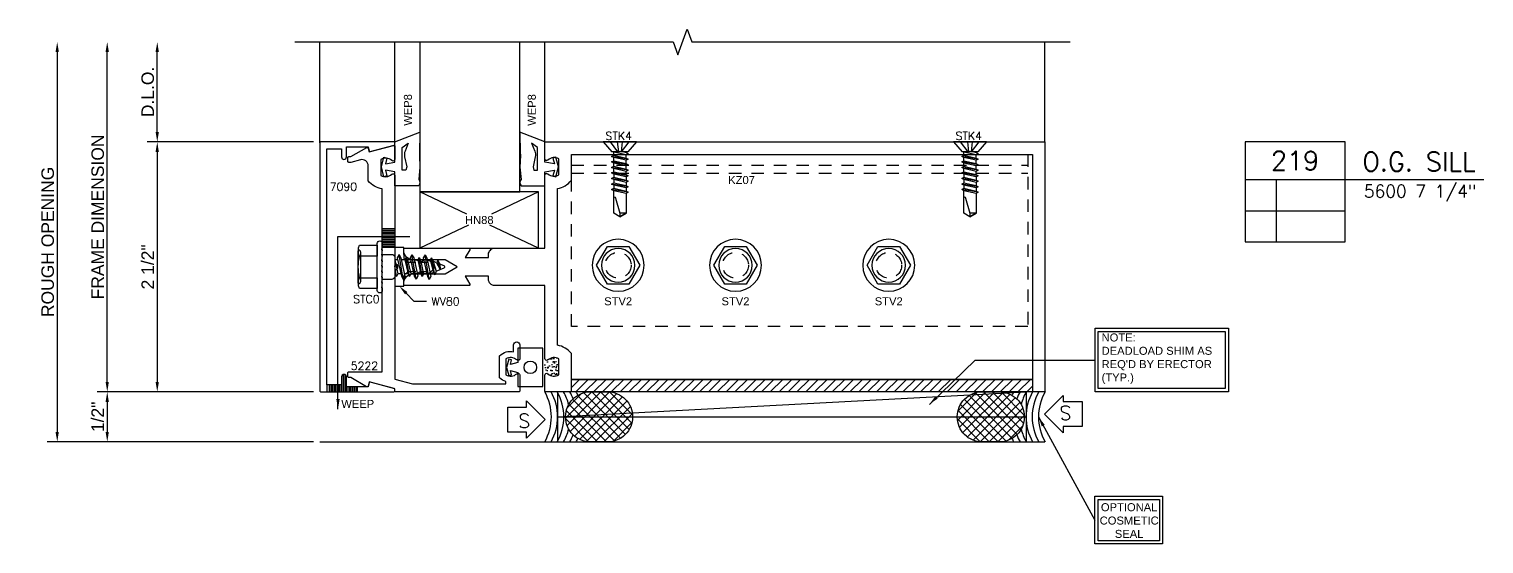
# Model space of a CAD drawing. Header units: inches. Extents: x -1 to 102, y -34 to 13.
# Drawn here: x 87.68 to 102.22, y -2.35 to 2.8 of the extents above; entities that cross this region are included whole.
import ezdxf
from ezdxf import colors
from ezdxf.entities.mleader import LeaderData, LeaderLine
from ezdxf.enums import TextEntityAlignment as Align
from ezdxf.math import Vec2, Vec3

# ---------------------------------------------------------------- set-up
doc = ezdxf.new("R2010")
doc.units = ezdxf.units.IN
doc.header["$LTSCALE"] = 0.5
doc.header["$MEASUREMENT"] = 0
doc.linetypes.add('HIDDEN', pattern=[0.375, 0.25, -0.125])
for name, color, linetype in [('EFCO_0', 7, 'Continuous'), ('EFCO_Detail_Dim', 1, 'Continuous'), ('EFCO_SD TEXT', 7, 'Continuous'), ('ZE-ANNO-LINE-HIDD', 2, 'HIDDEN'), ('ZE-ANNO-TEXT', 3, 'Continuous'), ('ZE-ANNO-TEXT-FSNR', 1, 'Continuous'), ('ZE-ANNO-TEXT-WSTP', 1, 'Continuous'), ('ZE-ANNO-TEXT-XTRU', 6, 'Continuous'), ('ZE-GLAZ-BLOK', 1, 'Continuous'), ('ZE-GLAZ-FSNR', 3, 'Continuous'), ('ZE-GLAZ-GLAS', 3, 'Continuous'), ('ZE-GLAZ-WSTP', 3, 'Continuous'), ('ZE-GLAZ-XTRU', 7, 'Continuous'), ('ZE-GLAZ-XTRU-MBND', 9, 'Continuous')]:
    doc.layers.add(name, color=color, linetype=linetype)
doc.styles.add('EFCO', font='arial.ttf')
doc.styles.add('ROMANS', font='romans.shx')
doc.styles.add('simplex', font='simplex.shx')
doc.dimstyles.new('STD1', dxfattribs={"dimtxt": 0.125, "dimasz": 0.1, "dimexe": 0.1, "dimexo": 0.0625, "dimgap": 0.03, "dimtad": 1, "dimdec": 5, "dimzin": 4, "dimdsep": 46, "dimlunit": 4, "dimtxsty": 'EFCO', "dimcen": 0.09, "dimclrd": 1, "dimclre": 1, "dimclrt": 3, "dimazin": 0, "dimtfac": 1, "dimtdec": 5, "dimtmove": 0, "dimatfit": 3, "dimfxl": 1, "dimfrac": 2, "dimtolj": 1, "dimtzin": 0, "dimarcsym": 0})

# ---------------------------------------------------------------- blocks, each defined once
blk = doc.blocks.new('SYM')
at = {"layer": 'EFCO_0', "color": 5, "linetype": 'Continuous'}
for p, q in [((0, 0), (0, -1)), ((1, 0), (0, 0)), ((1, -1), (1, 0)), ((0, -0.375), (2.388, -0.375)), ((0.313, -1), (0.313, -0.375)), ((0, -0.688), (1, -0.688)), ((0, -1), (1, -1))]:
    blk.add_line(p, q, dxfattribs=at)
at = {"layer": 'EFCO_0', "color": 3, "style": 'simplex'}
for tag, height, p in [('DETAIL', 0.188, (0.5, -0.188)), ('REF', 0.125, (0.159, -0.531)), ('REF', 0.125, (0.659, -0.531)), ('REF', 0.125, (0.159, -0.836)), ('REF', 0.125, (0.659, -0.836))]:
    blk.add_attdef(tag, text='', height=height, dxfattribs=at).set_placement(p, align=Align.MIDDLE_CENTER)
for p, height in [((1.172, -0.291), 0.188), ((1.188, -0.556), 0.125)]:
    blk.add_attdef('DES.', p, '', height=height, dxfattribs=at)
blk = doc.blocks.new('*D313')
at = {"layer": 'Defpoints', "color": 0, "linetype": 'Continuous', "transparency": 16777216}
for p in [(88.962, 2.669), (90.337, 2.669), (90.587, 1.669)]:
    blk.add_point(p, dxfattribs=at)
at = {"layer": 'EFCO_0', "color": 1, "linetype": 'Continuous', "lineweight": -2, "transparency": 16777216}
for p, q in [((88.962, 1.769), (88.962, 2.569)), ((90.524, 1.669), (88.862, 1.669))]:
    blk.add_line(p, q, dxfattribs=at)
at = {"layer": 'EFCO_0', "color": 1, "linetype": 'Continuous', "transparency": 16777216}
for points in [[(88.945, 2.569), (88.978, 2.569), (88.962, 2.669)], [(88.945, 1.769), (88.978, 1.769), (88.962, 1.669)]]:
    blk.add_solid(points, dxfattribs=at)
at = {"layer": 'EFCO_0', "color": 3, "linetype": 'Continuous', "transparency": 16777216, "insert": (88.867, 2.169), "char_height": 0.125, "attachment_point": 5, "rotation": 90, "style": 'EFCO'}
blk.add_mtext('\\A1;D.L.O.', dxfattribs=at)
blk = doc.blocks.new('*D314')
at = {"layer": 'Defpoints', "color": 0, "linetype": 'Continuous', "transparency": 16777216}
for p in [(90.587, -0.831), (88.462, -1.331), (90.587, -1.331)]:
    blk.add_point(p, dxfattribs=at)
at = {"layer": 'EFCO_0', "color": 1, "linetype": 'Continuous', "lineweight": -2, "transparency": 16777216}
for p, q in [((90.524, -0.831), (88.362, -0.831)), ((88.462, -0.931), (88.462, -1.231)), ((90.524, -1.331), (88.362, -1.331))]:
    blk.add_line(p, q, dxfattribs=at)
at = {"layer": 'EFCO_0', "color": 1, "linetype": 'Continuous', "transparency": 16777216}
for points in [[(88.445, -0.931), (88.478, -0.931), (88.462, -0.831)], [(88.445, -1.231), (88.478, -1.231), (88.462, -1.331)]]:
    blk.add_solid(points, dxfattribs=at)
at = {"layer": 'EFCO_0', "color": 3, "linetype": 'Continuous', "transparency": 16777216, "insert": (88.367, -1.081), "char_height": 0.125, "attachment_point": 5, "rotation": 90, "style": 'EFCO'}
blk.add_mtext('\\A1;1/2"', dxfattribs=at)
blk = doc.blocks.new('*D315')
at = {"layer": 'Defpoints', "color": 0, "linetype": 'Continuous', "transparency": 16777216}
for p in [(90.337, 2.669), (87.962, -1.331), (90.587, -1.331)]:
    blk.add_point(p, dxfattribs=at)
at = {"layer": 'EFCO_0', "color": 1, "linetype": 'Continuous', "lineweight": -2, "transparency": 16777216}
for p, q in [((87.962, 2.569), (87.962, -1.231)), ((90.524, -1.331), (87.862, -1.331))]:
    blk.add_line(p, q, dxfattribs=at)
at = {"layer": 'EFCO_0', "color": 1, "linetype": 'Continuous', "transparency": 16777216}
for points in [[(87.945, 2.569), (87.978, 2.569), (87.962, 2.669)], [(87.945, -1.231), (87.978, -1.231), (87.962, -1.331)]]:
    blk.add_solid(points, dxfattribs=at)
at = {"layer": 'EFCO_0', "color": 3, "linetype": 'Continuous', "transparency": 16777216, "insert": (87.867, 0.669), "char_height": 0.125, "attachment_point": 5, "rotation": 90, "style": 'EFCO'}
blk.add_mtext('\\A1;ROUGH OPENING', dxfattribs=at)
blk = doc.blocks.new('*D316')
at = {"layer": 'Defpoints', "color": 0, "linetype": 'Continuous', "transparency": 16777216}
for p in [(88.462, 2.669), (90.337, 2.669), (90.587, -0.831)]:
    blk.add_point(p, dxfattribs=at)
at = {"layer": 'EFCO_0', "color": 1, "linetype": 'Continuous', "lineweight": -2, "transparency": 16777216}
for p, q in [((88.462, -0.731), (88.462, 2.569)), ((90.524, -0.831), (88.362, -0.831))]:
    blk.add_line(p, q, dxfattribs=at)
at = {"layer": 'EFCO_0', "color": 1, "linetype": 'Continuous', "transparency": 16777216}
for points in [[(88.445, 2.569), (88.478, 2.569), (88.462, 2.669)], [(88.445, -0.731), (88.478, -0.731), (88.462, -0.831)]]:
    blk.add_solid(points, dxfattribs=at)
at = {"layer": 'EFCO_0', "color": 3, "linetype": 'Continuous', "transparency": 16777216, "insert": (88.367, 0.919), "char_height": 0.125, "attachment_point": 5, "rotation": 90, "style": 'EFCO'}
blk.add_mtext('\\A1;FRAME DIMENSION', dxfattribs=at)
blk = doc.blocks.new('*D317')
at = {"layer": 'Defpoints', "color": 0, "linetype": 'Continuous', "transparency": 16777216}
for p in [(90.587, 1.669), (88.962, -0.831), (90.587, -0.831)]:
    blk.add_point(p, dxfattribs=at)
at = {"layer": 'EFCO_0', "color": 1, "linetype": 'Continuous', "lineweight": -2, "transparency": 16777216}
for p, q in [((90.524, 1.669), (88.862, 1.669)), ((88.962, 1.569), (88.962, -0.731)), ((90.524, -0.831), (88.862, -0.831))]:
    blk.add_line(p, q, dxfattribs=at)
at = {"layer": 'EFCO_0', "color": 1, "linetype": 'Continuous', "transparency": 16777216}
for points in [[(88.945, 1.569), (88.978, 1.569), (88.962, 1.669)], [(88.945, -0.731), (88.978, -0.731), (88.962, -0.831)]]:
    blk.add_solid(points, dxfattribs=at)
at = {"layer": 'EFCO_0', "color": 3, "linetype": 'Continuous', "transparency": 16777216, "insert": (88.867, 0.419), "char_height": 0.125, "attachment_point": 5, "rotation": 90, "style": 'EFCO'}
blk.add_mtext('\\A1;2 1/2"', dxfattribs=at)
blk = doc.blocks.new('STV2HD')
at = {"layer": 'ZE-GLAZ-FSNR'}
blk.add_lwpolyline([(-0.108, 0.188), (-0.217, 0), (-0.108, -0.188), (0.108, -0.188), (0.217, 0), (0.108, 0.188)], close=True, dxfattribs=at)
for radius in [0.26, 0.168]:
    blk.add_circle((0, 0), radius, dxfattribs=at)
at = {"layer": 'ZE-ANNO-TEXT-FSNR', "style": 'EFCO', "flags": 8}
blk.add_attdef('FSTN#', text='', height=0.08, dxfattribs=at).set_placement((0, 0.36), align=Align.MIDDLE_CENTER)
blk = doc.blocks.new('kz07')
at = {"layer": 'ZE-ANNO-LINE-HIDD'}
for p, q in [((0, -0.107), (4.563, -0.107)), ((0, -0.187), (4.563, -0.187))]:
    blk.add_line(p, q, dxfattribs=at)
blk.add_lwpolyline([(4.563, -1.722), (0, -1.722), (0, 0), (4.563, 0)], close=True, dxfattribs=at)
for centre in [(0.468, -1.109), (1.641, -1.109), (3.173, -1.109)]:
    blk.add_circle(centre, 0.129, dxfattribs=at)
at = {"layer": 'ZE-GLAZ-FSNR'}
ref = blk.add_blockref('STV2HD', (0.468, -1.109), dxfattribs=dict(at, xscale=-1, rotation=180))
ref.add_attrib('FSTN#', 'STV2', dxfattribs={"layer": 'ZE-ANNO-TEXT-FSNR', "height": 0.08, "style": 'EFCO'}).set_placement((0.468, -1.469), align=Align.MIDDLE_CENTER)
ref = blk.add_blockref('STV2HD', (1.641, -1.109), dxfattribs=dict(at, xscale=-1, rotation=180))
ref.add_attrib('FSTN#', 'STV2', dxfattribs={"layer": 'ZE-ANNO-TEXT-FSNR', "height": 0.08, "style": 'EFCO'}).set_placement((1.641, -1.469), align=Align.MIDDLE_CENTER)
ref = blk.add_blockref('STV2HD', (3.173, -1.109), dxfattribs=dict(at, xscale=-1, rotation=180))
ref.add_attrib('FSTN#', 'STV2', dxfattribs={"layer": 'ZE-ANNO-TEXT-FSNR', "height": 0.08, "style": 'EFCO'}).set_placement((3.173, -1.469), align=Align.MIDDLE_CENTER)
at = {"layer": 'ZE-ANNO-TEXT-XTRU', "style": 'EFCO'}
blk.add_text('KZ07', height=0.08, dxfattribs=at).set_placement((1.568, -0.296))
blk = doc.blocks.new('7239')
at = {"layer": 'ZE-GLAZ-XTRU', "ltscale": 0.5}
for points in [[(1.063, -0.511), (1.063, -0.01), (0.332, -0.01, -0.652555), (0.319, 0.02, 0.329088), (0.33, 0.13), (0.17, 0.13, 0.329088), (0.181, 0.02, -0.652555), (0.168, -0.01), (0.01, -0.01, -0.414214), (0, 0), (0, 4.99), (2.5, 4.99), (2.5, 0, -0.414214), (2.49, -0.01), (2.332, -0.01, -0.652555), (2.319, 0.02, 0.329088), (2.33, 0.13), (2.17, 0.13, 0.329088), (2.181, 0.02, -0.652555), (2.168, -0.01), (1.437, -0.01), (1.437, -0.511, -0.414214), (1.375, -0.573), (1.344, -0.573), (1.344, -0.806), (1.422, -0.761, -0.57735), (1.437, -0.77), (1.437, -1.41, -0.414214), (1.427, -1.42), (1.413, -1.42, -0.414214), (1.32, -1.327), (1.32, -1.006), (1.25, -0.885), (1.18, -1.006), (1.18, -1.327, -0.414214), (1.087, -1.42), (1.073, -1.42, -0.414214), (1.063, -1.41), (1.063, -0.77, -0.57735), (1.078, -0.761), (1.156, -0.806), (1.156, -0.573), (1.125, -0.573, -0.414214)], [(2.375, 4.865), (2.375, 0.255), (2.116, 0.255, 0.192798), (2.034, 0.115), (0.466, 0.115, 0.192798), (0.384, 0.255), (0.125, 0.255), (0.125, 4.865)]]:
    blk.add_lwpolyline(points, format="xyb", close=True, dxfattribs=at)
at = {"layer": 'ZE-ANNO-TEXT-XTRU', "ltscale": 0.5, "style": 'EFCO', "flags": 8}
blk.add_attdef('DIENO', text='', height=0.08, rotation=90, dxfattribs=at).set_placement((1.254, -0.276), align=Align.MIDDLE_CENTER)
blk = doc.blocks.new('STK4S')
at = {"layer": 'ZE-GLAZ-FSNR'}
for p, q in [((0, -0.166), (0, 0.166)), ((0, 0.166), (0.1, 0.079)), ((0.1, -0.079), (0.1, 0.079)), ((0.102, 0.062), (0.1, 0.065)), ((0.129, -0.062), (0.102, 0.062)), ((0.133, 0.062), (0.102, 0.062)), ((0.145, 0.083), (0.133, 0.062)), ((0.133, 0.062), (0.161, -0.062)), ((0.172, -0.083), (0.145, 0.083)), ((0.157, 0.062), (0.145, 0.083)), ((0.184, -0.062), (0.157, 0.062)), ((0.188, 0.062), (0.157, 0.062)), ((0.2, 0.083), (0.188, 0.062)), ((0.188, 0.062), (0.216, -0.062)), ((0.228, -0.083), (0.2, 0.083)), ((0.212, 0.062), (0.2, 0.083)), ((0.239, -0.062), (0.212, 0.062)), ((0.243, 0.062), (0.212, 0.062)), ((0.255, 0.083), (0.243, 0.062)), ((0.243, 0.062), (0.271, -0.062)), ((0.267, 0.062), (0.255, 0.083)), ((0.283, -0.083), (0.255, 0.083)), ((0.295, -0.062), (0.267, 0.062)), ((0.299, 0.062), (0.267, 0.062)), ((0.31, 0.083), (0.299, 0.062)), ((0.299, 0.062), (0.326, -0.062)), ((0.338, -0.083), (0.31, 0.083)), ((0.322, 0.062), (0.31, 0.083)), ((0.35, -0.062), (0.322, 0.062)), ((0.322, 0.062), (0.354, 0.062)), ((0.366, 0.083), (0.354, 0.062)), ((0.354, 0.062), (0.381, -0.062)), ((0.393, -0.083), (0.366, 0.083)), ((0.377, 0.062), (0.366, 0.083)), ((0.405, -0.062), (0.377, 0.062)), ((0.377, 0.062), (0.409, 0.062)), ((0.421, 0.083), (0.409, 0.062)), ((0.409, 0.062), (0.437, -0.062)), ((0.448, -0.083), (0.421, 0.083)), ((0.433, 0.062), (0.421, 0.083)), ((0.46, -0.062), (0.433, 0.062)), ((0.433, 0.062), (0.464, 0.062)), ((0.476, 0.083), (0.464, 0.062)), ((0.464, 0.062), (0.492, -0.062)), ((0.504, -0.083), (0.476, 0.083)), ((0.488, 0.062), (0.476, 0.083)), ((0.515, -0.062), (0.488, 0.062)), ((0, -0.166), (0.1, -0.079)), ((0.1, -0.038), (0.105, -0.062)), ((0.105, -0.062), (0.1, -0.062)), ((0.105, -0.062), (0.117, -0.083)), ((0.117, -0.083), (0.129, -0.062)), ((0.161, -0.062), (0.129, -0.062)), ((0.161, -0.062), (0.172, -0.083)), ((0.172, -0.083), (0.184, -0.062)), ((0.216, -0.062), (0.184, -0.062)), ((0.216, -0.062), (0.228, -0.083)), ((0.228, -0.083), (0.239, -0.062)), ((0.271, -0.062), (0.239, -0.062)), ((0.271, -0.062), (0.283, -0.083)), ((0.283, -0.083), (0.295, -0.062)), ((0.326, -0.062), (0.295, -0.062)), ((0.326, -0.062), (0.338, -0.083)), ((0.338, -0.083), (0.35, -0.062)), ((0.35, -0.062), (0.381, -0.062)), ((0.381, -0.062), (0.393, -0.083)), ((0.393, -0.083), (0.405, -0.062)), ((0.405, -0.062), (0.437, -0.062)), ((0.437, -0.062), (0.448, -0.083)), ((0.448, -0.083), (0.46, -0.062)), ((0.46, -0.062), (0.492, -0.062)), ((0.492, -0.062), (0.504, -0.083)), ((0.504, -0.083), (0.515, -0.062))]:
    blk.add_line(p, q, dxfattribs=at)
for points in [[(0.1, 0.019), (0, 0.095)], [(0, 0.026), (0.1, 0.015)], [(0.515, -0.062), (0.712, -0.062), (0.75, 0), (0.712, 0.062), (0.488, 0.062)], [(0, -0.023), (0.1, -0.012)], [(0.1, -0.016), (0, -0.092)]]:
    blk.add_lwpolyline(points, dxfattribs=at)
blk.add_lwpolyline([(0.55, 0.062), (0.55, 0.059, 0.333704), (0.561, 0.044), (0.712, 0), (0.75, 0), (0.712, -0.062), (0.712, 0)], format="xyb", dxfattribs=at)
at = {"layer": 'ZE-ANNO-TEXT-FSNR', "style": 'EFCO', "flags": 8}
blk.add_attdef('FSTN#', text='', height=0.08, rotation=270, dxfattribs=at).set_placement((-0.1, 0), align=Align.MIDDLE_CENTER)
blk = doc.blocks.new('STC0S')
at = {"layer": 'ZE-GLAZ-FSNR'}
for p, q in [((-0.168, 0.24), (-0.168, 0.24)), ((-0.162, 0.24), (0.162, 0.24)), ((0.168, 0.24), (0.168, 0.24)), ((-0.095, -0.143), (0.011, -0.125)), ((-0.071, -0.129), (-0.095, -0.143)), ((-0.071, -0.156), (-0.095, -0.143)), ((-0.071, -0.129), (-0.071, -0.125)), ((-0.053, -0.125), (-0.071, -0.129)), ((0.07, -0.125), (-0.071, -0.156)), ((0.072, -0.155), (0.072, -0.125)), ((-0.071, -0.186), (-0.071, -0.156)), ((-0.071, -0.256), (-0.071, -0.222)), ((-0.071, -0.315), (-0.071, -0.283)), ((0.072, -0.224), (0.072, -0.19)), ((0.072, -0.283), (0.072, -0.252)), ((-0.071, -0.383), (-0.071, -0.35)), ((-0.071, -0.445), (-0.071, -0.41)), ((0.072, -0.351), (0.072, -0.318)), ((0.072, -0.413), (0.072, -0.379)), ((-0.055, -0.511), (-0.069, -0.48)), ((0.042, -0.543), (0.057, -0.51)), ((0.07, -0.48), (0.072, -0.474)), ((0.072, -0.474), (0.072, -0.448))]:
    blk.add_line(p, q, dxfattribs=at)
for points in [[(-0.108, 0.227), (-0.108, 0.05), (-0.217, 0.05), (-0.217, 0.227, -0.23094), (-0.108, 0.227, -0.057544), (0, 0.24)], [(-0.168, 0.24, 0.414214), (-0.143, 0.215), (0.108, 0.215)], [(0, 0.24, -0.057544), (0.108, 0.227, -0.23094), (0.217, 0.227), (0.217, 0.05), (0.108, 0.05), (0.108, 0.227)], [(0.108, 0.215), (0.143, 0.215, 0.414214), (0.168, 0.24, 0.414214)]]:
    blk.add_lwpolyline(points, format="xyb", dxfattribs=at)
at = {"layer": 'ZE-GLAZ-FSNR', "flags": 128}
blk.add_lwpolyline([(-0.048, 0.009), (-0.048, 0), (-0.102, 0.009), (-0.102, 0), (-0.157, 0.009), (-0.157, 0), (-0.211, 0.009), (-0.211, 0), (-0.235, 0, -0.414214), (-0.26, 0.025), (-0.26, 0.025, -0.414214), (-0.235, 0.05), (0.235, 0.05, -0.414214), (0.26, 0.025), (0.26, 0.025, -0.414214), (0.235, 0), (0.225, 0), (0.171, 0.009), (0.171, 0), (0.116, 0.009), (0.116, 0), (0.061, 0.009), (0.061, 0), (0.007, 0.009), (0.007, 0)], format="xyb", close=True, dxfattribs=at)
for points in [[(0.125, 0.007), (0.125, -0.094, -0.414214), (0.094, -0.125), (-0.094, -0.125, -0.414214), (-0.125, -0.094), (-0.125, 0.004)], [(-0.043, -0.538), (-0.008, -0.62, 0.665055), (0.009, -0.619), (0.028, -0.575)]]:
    blk.add_lwpolyline(points, format="xyb", dxfattribs=at)
for points in [[(0.121, -0.296), (0.091, -0.314), (-0.094, -0.355), (-0.124, -0.337), (0.121, -0.296), (0.091, -0.279), (-0.094, -0.319), (-0.124, -0.337)], [(0.123, -0.168), (0.092, -0.185), (-0.092, -0.226), (-0.123, -0.209), (0.123, -0.168), (0.092, -0.15), (-0.092, -0.191), (-0.123, -0.209)], [(0.096, -0.239), (0.072, -0.253), (-0.071, -0.284), (-0.095, -0.271), (0.096, -0.239), (0.072, -0.225), (-0.071, -0.257), (-0.095, -0.271)], [(0.12, -0.427), (0.089, -0.445), (-0.096, -0.486), (-0.126, -0.468), (0.12, -0.427), (0.089, -0.41), (-0.096, -0.451), (-0.126, -0.468)], [(0.094, -0.367), (0.071, -0.381), (-0.073, -0.413), (-0.096, -0.399), (0.094, -0.367), (0.071, -0.354), (-0.073, -0.385), (-0.096, -0.399)], [(0.092, -0.493), (0.069, -0.479), (-0.054, -0.511), (-0.078, -0.524), (0.092, -0.493), (0.055, -0.51), (-0.042, -0.539), (-0.078, -0.524)], [(0.065, -0.556), (0.041, -0.543), (-0.025, -0.578), (0.065, -0.556), (0.027, -0.576), (-0.025, -0.578)]]:
    blk.add_lwpolyline(points, dxfattribs=at)
at = {"layer": 'ZE-ANNO-TEXT-FSNR', "style": 'EFCO', "flags": 8}
blk.add_attdef('FSTN#', text='', height=0.08, dxfattribs=at).set_placement((0, 0.34), align=Align.MIDDLE_CENTER)
blk = doc.blocks.new('WV80MD')
at = {"layer": 'EFCO_0', "color": 3}
blk.add_lwpolyline([(-0.09, -0.38), (0, -0.38), (0, -0.354), (0, -0.346), (0.005, -0.271), (0.044, -0.232), (0.121, -0.232), (0.068, -0.235), (0.07, -0.257), (0.132, -0.25, 0.161357), (0.153, -0.24, -0.191866), (0.174, -0.232), (0.237, -0.232), (0.184, -0.235), (0.186, -0.257), (0.248, -0.25, 0.169459), (0.266, -0.241), (0.295, -0.212, 0.414214), (0.295, -0.162), (0.266, -0.133, 0.169459), (0.248, -0.124), (0.186, -0.117), (0.184, -0.139), (0.237, -0.142), (0.174, -0.142, -0.191866), (0.153, -0.134, 0.161357), (0.132, -0.124), (0.07, -0.117), (0.068, -0.139), (0.121, -0.142), (0.044, -0.142), (0.005, -0.103), (0, -0.028), (0, -0.02), (0, 0.006), (-0.09, 0.006), (-0.09, -0.02), (-0.09, -0.028), (-0.09, -0.147, -0.713871), (-0.09, -0.227), (-0.09, -0.346), (-0.09, -0.354)], format="xyb", close=True, dxfattribs=at)
blk = doc.blocks.new('HN88')
at = {"layer": 'ZE-GLAZ-BLOK'}
for p, q in [((0.471, -0.223), (0, 0)), ((1.187, 0), (0.716, -0.223)), ((0.486, -0.332), (0, -0.562)), ((1.187, -0.562), (0.701, -0.332))]:
    blk.add_line(p, q, dxfattribs=at)
blk.add_lwpolyline([(1.187, -0.562), (1.187, 0), (0, 0), (0, -0.562)], close=True, dxfattribs=at)
at = {"layer": 'ZE-ANNO-TEXT-XTRU', "style": 'EFCO', "flags": 8}
blk.add_attdef('BKNO', text='', height=0.08, dxfattribs=at).set_placement((0.594, -0.281), align=Align.MIDDLE_CENTER)
blk = doc.blocks.new('WEP8 COMPRESSED')
at = {"layer": 'ZE-GLAZ-WSTP'}
for points in [[(-0.188, -0.135), (-0.048, -0.135), (-0.031, -0.04), (-0.089, -0.056), (-0.098, -0.026), (0, 0), (0.097, -0.026), (0.089, -0.056), (0.031, -0.04), (0.048, -0.135), (0.25, -0.135), (0.346, -0.385), (0.133, -0.382, 0.152568), (0.115, -0.38), (-0.001, -0.385), (-0.126, -0.374, -0.354839), (-0.188, -0.374)], [(0.101, -0.232), (0, -0.253), (-0.032, -0.245), (-0.032, -0.209), (0.194, -0.209), (0.236, -0.269), (0.158, -0.237, 0.152568)]]:
    blk.add_lwpolyline(points, format="xyb", close=True, dxfattribs=at)
at = {"layer": 'ZE-ANNO-TEXT-XTRU', "style": 'EFCO', "flags": 8}
blk.add_attdef('WEP8', text='', height=0.08, dxfattribs=at).set_placement((0.056, -0.499), align=Align.MIDDLE_CENTER)
blk = doc.blocks.new('*U84')
at = {"layer": 'ZE-GLAZ-WSTP'}
ref = blk.add_blockref('WEP8 COMPRESSED', (-0.25, -0.135), dxfattribs=dict(at, xscale=-1, rotation=180))
ref.add_attrib('WEP8', 'WEP8', dxfattribs={"layer": 'ZE-ANNO-TEXT-XTRU', "height": 0.08, "style": 'EFCO'}).set_placement((0.32, 0.131), align=Align.MIDDLE_CENTER)
blk = doc.blocks.new('*U85')
at = {"layer": 'ZE-GLAZ-WSTP'}
ref = blk.add_blockref('WEP8 COMPRESSED', (-0.25, 0.135), dxfattribs=at)
ref.add_attrib('WEP8', 'WEP8', dxfattribs={"layer": 'ZE-ANNO-TEXT-XTRU', "height": 0.08, "style": 'EFCO'}).set_placement((0.32, -0.13), align=Align.MIDDLE_CENTER)
blk = doc.blocks.new('5625G1INSL')
at = {"layer": 'ZE-GLAZ-GLAS'}
blk.add_lwpolyline([(-0.453, 2.156), (-0.453, 0.656), (0.547, 0.656), (0.547, 2.156)], dxfattribs=at)
at = {"layer": 'ZE-GLAZ-XTRU-MBND'}
for p, q in [((-0.703, 1.156), (-0.703, 2.156)), ((0.797, 1.156), (0.797, 2.156))]:
    blk.add_line(p, q, dxfattribs=at)
at = {"layer": 'ZE-GLAZ-BLOK'}
blk.add_blockref('HN88', (-0.453, 0.656), dxfattribs=at).add_auto_attribs({'BKNO': 'HN88'})
at = {"layer": 'ZE-GLAZ-WSTP', "linetype": 'Continuous', "rotation": 89.99999999999999}
for name, p in [('*U85', (-0.703, 1.156)), ('*U84', (0.797, 1.156))]:
    blk.add_blockref(name, p, dxfattribs=at)
blk = doc.blocks.new('weq4')
at = {"layer": 'ZE-GLAZ-WSTP'}
blk.add_lwpolyline([(0.002, 0.082), (-0.02, 0), (0.002, -0.082), (0.031, -0.074), (0.019, -0.03), (0.093, -0.05), (0.093, -0.192), (0.343, -0.192), (0.343, 0.192), (0.093, 0.192), (0.093, 0.05), (0.019, 0.03), (0.031, 0.074)], close=True, dxfattribs=at)
blk.add_circle((0.218, 0), 0.063, dxfattribs=at)
at = {"layer": 'ZE-ANNO-TEXT-WSTP', "style": 'EFCO', "flags": 8}
blk.add_attdef('GSK#', text='', height=0.08, dxfattribs=at).set_placement((0.531, -0.042), align=Align.MIDDLE_CENTER)
blk = doc.blocks.new('weq4permassy')
at = {"layer": 'EFCO_0', "linetype": 'Continuous'}
h = blk.add_hatch(dxfattribs=at)
h.set_pattern_fill('AR-SAND', color=3, scale=0.03125, style=0)
h.set_pattern_definition([(37.5, (-2.249966, -1e-06), (-0.0019685, 0.0602132), [0, -0.0475, 0, -0.053125, 0, -0.05078125]), (7.5, (-2.249966, -1e-06), (0.0553055, 0.088192), [0, -0.025625, 0, -0.0428125, 0, -0.01640625]), (327.5, (-2.288403, -1e-06), (0.0973169, 0.0001768), [0, -0.015625, 0, -0.05625, 0, -0.0734375]), (317.5, (-2.2884, -1e-06), (0.0939415, 0.0274274), [0, -0.0078125, 0, -0.036875, 0, -0.0421875])])
h.paths.add_polyline_path([(0.14, -0.17, 0.329088), (0.03, -0.181, -0.630801), (0, -0.169), (0, -0.331, -0.630795), (0.03, -0.319, 0.329074), (0.14, -0.33)])
blk.add_blockref('weq4', (-0.363, -0.255))
blk = doc.blocks.new('7090MD')
at = {"layer": 'EFCO_0', "color": 5, "linetype": 'Continuous', "ltscale": 0.5}
blk.add_lwpolyline([(2.42, 0.07), (0.06, 0.07), (0.06, 0.217), (0.14, 0.217, 1), (0.14, 0.267), (0.04, 0.267), (0.04, 0.482), (0.08, 0.493, 0.414183), (0.087, 0.505), (0.023, 0.743, 0.339483), (0.013, 0.75), (0, 0.75, 0.414214), (-0.01, 0.74), (-0.01, 0.01, 0.414214), (0, 0), (2.48, 0, 0.414214), (2.49, 0.01), (2.49, 0.74, 0.414214), (2.48, 0.75), (2.467, 0.75, 0.339483), (2.457, 0.743), (2.393, 0.505, 0.414183), (2.4, 0.493), (2.44, 0.482), (2.44, 0.267), (2.34, 0.267, 1), (2.34, 0.217), (2.42, 0.217)], format="xyb", close=True, dxfattribs=at)
at = {"layer": 'EFCO_SD TEXT', "color": 1, "linetype": 'Continuous', "ltscale": 0.5, "style": 'simplex'}
blk.add_text('7090', height=0.08, rotation=90, dxfattribs=at).set_placement((0.478, 0.099))
blk = doc.blocks.new('5222MD')
at = {"layer": 'EFCO_0', "color": 5, "linetype": 'Continuous', "ltscale": 0.5}
blk.add_lwpolyline([(2.2, 0.131), (0.37, 0.131, -0.192798), (0.288, -0.009), (0.139, -0.009, 0.493145), (0.079, -0.087), (0.104, -0.183), (0.104, -0.203, -0.414214), (0.094, -0.213), (0.057, -0.213, -0.414214), (0.047, -0.203), (0.047, -0.183), (-0.044, -0.025, -0.493145), (-0.038, -0.01), (0, 0), (-0.065, 0.243, -0.493145), (-0.056, 0.256), (0.073, 0.256, -0.652555), (0.086, 0.226, 0.329088), (0.074, 0.116), (0.235, 0.116, 0.329088), (0.223, 0.226, -0.652555), (0.236, 0.256), (2.272, 0.256), (2.32, 0.433), (2.32, 1.366), (2.297, 1.366, -0.118512), (2.26, 1.304), (2.039, 1.304, -0.250363), (1.998, 1.444), (1.931, 1.444, -1), (1.931, 1.506), (2.068, 1.506, -0.652555), (2.081, 1.476, 0.329088), (2.069, 1.366), (2.23, 1.366, 0.329088), (2.218, 1.476, -0.652555), (2.231, 1.506), (2.39, 1.506, -0.414214), (2.4, 1.496), (2.4, 0.266, -0.414214), (2.39, 0.256), (2.37, 0.256), (2.301, 0), (2.342, -0.011, -0.493145), (2.348, -0.026), (2.257, -0.183), (2.257, -0.203, -0.414214), (2.247, -0.213), (2.21, -0.213, -0.414214), (2.2, -0.203)], format="xyb", close=True, dxfattribs=at)
at = {"layer": 'EFCO_SD TEXT', "color": 1, "linetype": 'Continuous', "ltscale": 0.5, "style": 'simplex'}
blk.add_text('5222', height=0.08, rotation=90, dxfattribs=at).set_placement((2.18, -0.185))
blk = doc.blocks.new('*X136')
at = {"color": 0}
for p, q in [((7.294, 7.736), (7.558, 8)), ((7.309, 7.662), (7.646, 8)), ((7.339, 7.605), (7.734, 7.999)), ((7.931, 7.625), (7.556, 8)), ((7.956, 7.688), (7.645, 8)), ((7.963, 7.77), (7.734, 7.999)), ((7.31, 7.84), (7.453, 7.984)), ((7.703, 7.5), (7.327, 7.876)), ((7.782, 7.509), (7.365, 7.926)), ((7.382, 7.558), (7.806, 7.983)), ((7.844, 7.536), (7.415, 7.965)), ((7.435, 7.524), (7.863, 7.951)), ((7.893, 7.575), (7.477, 7.991)), ((7.503, 7.503), (7.908, 7.908)), ((7.525, 7.501), (7.294, 7.732)), ((7.614, 7.5), (7.301, 7.813)), ((7.588, 7.5), (7.942, 7.854)), ((7.677, 7.5), (7.962, 7.785)), ((7.772, 7.506), (7.957, 7.692))]:
    blk.add_line(p, q, dxfattribs=at)
blk = doc.blocks.new('500BR')
at = {"layer": 'EFCO_0', "color": 3}
blk.add_lwpolyline([(0.207, -0.252), (0.207, -0.248, -0.414214), (0.455, 0), (0.629, 0, -0.414214), (0.877, -0.248), (0.877, -0.252, -0.414214), (0.629, -0.5), (0.455, -0.5, -0.414214)], format="xyb", close=True, dxfattribs=at)
at = {"layer": 'EFCO_0', "color": 5}
blk.add_lwpolyline([(-0.371, -0.152), (-0.183, -0.152), (-0.183, -0.089), (0.004, -0.277), (-0.183, -0.464), (-0.183, -0.402), (-0.371, -0.402)], close=True, dxfattribs=at)
at = {"layer": 'EFCO_0', "color": 3, "linetype": 'Continuous'}
for centre, start, end in [((-0.445, -0.25), 330.6454, 29.3546), ((-0.382, -0.25), 330.6454, 29.3546), ((-0.32, -0.25), 330.6454, 29.3546), ((-0.257, -0.25), 13.8889, 29.3546), ((-0.195, -0.25), 20.708, 29.3546), ((-0.132, -0.25), 25.0834, 29.3546), ((-0.257, -0.25), 330.6454, 346.1111), ((-0.195, -0.25), 330.6454, 339.292), ((-0.132, -0.25), 330.6454, 334.9166)]:
    blk.add_arc(centre, 0.51, start, end, dxfattribs=at)
at = {"layer": 'EFCO_0', "color": 1}
blk.add_blockref('*X136', (-7.087, -8), dxfattribs=at)
at = {"layer": 'EFCO_0', "color": 3, "style": 'simplex'}
blk.add_text('S', height=0.14, dxfattribs=at).set_placement((-0.206, -0.29), align=Align.MIDDLE)
blk = doc.blocks.new('DEADSHIMNOTE')
at = {"layer": 'ZE-ANNO-TEXT'}
for points in [[(0, 0.318), (1.333, 0.318), (1.333, -0.318), (0, -0.318)], [(0.031, 0.286), (1.302, 0.286), (1.302, -0.286), (0.031, -0.286)]]:
    blk.add_lwpolyline(points, close=True, dxfattribs=at)
at = {"layer": 'ZE-ANNO-TEXT', "insert": (0.066, 0.266), "char_height": 0.08, "width": 1.486, "attachment_point": 1, "style": 'EFCO'}
blk.add_mtext("NOTE:\\PDEADLOAD SHIM AS\\PREQ'D BY ERECTOR\\P(TYP.)", dxfattribs=at)
blk = doc.blocks.new('optionalsealnoteslmd')
at = {"layer": 'ZE-ANNO-TEXT'}
for points in [[(0.565, -0.795), (1.241, -0.795), (1.241, -1.271), (0.565, -1.271)], [(0.597, -0.826), (1.209, -0.826), (1.209, -1.24), (0.597, -1.24)]]:
    blk.add_lwpolyline(points, close=True, dxfattribs=at)
at = {"layer": 'ZE-ANNO-TEXT', "insert": (0.626, -0.864), "char_height": 0.08, "width": 0.55238, "attachment_point": 1, "style": 'EFCO'}
blk.add_mtext('\\pi-0.0016813;OPTIONAL \\P\\pi-0.013741;COSMETIC \\P\\pi0.1378;SEAL', dxfattribs=at)
at = {"layer": 'ZE-ANNO-TEXT'}
blk.add_leader([(0, 0), (0.565, -1.033)], dimstyle='STD1', override={"dimgap": 0.03, "dimtad": 0}, dxfattribs=at)
blk = doc.blocks.new('5625WEEP')
at = {"layer": 'ZE-ANNO-TEXT'}
for p, q in [((0, 0.187), (-0.125, 0.187)), ((0, 0.172), (-0.125, 0.172)), ((0, 0.156), (-0.125, 0.156)), ((0, 0.141), (-0.125, 0.141)), ((0, 0.125), (-0.125, 0.125)), ((0, 0.109), (-0.125, 0.109)), ((0, 0.094), (-0.125, 0.094)), ((0, 0.078), (-0.125, 0.078)), ((0, 0.062), (-0.125, 0.062)), ((0, 0.047), (-0.125, 0.047)), ((0, 0.031), (-0.125, 0.031)), ((0, 0.016), (-0.125, 0.016)), ((0, 0), (-0.125, 0)), ((-0.532, -1.286), (-0.532, -1.443)), ((-0.516, -1.269), (-0.516, -1.443)), ((-0.501, -1.269), (-0.501, -1.443)), ((-0.485, -1.282), (-0.485, -1.443)), ((-0.68, -1.373), (-0.68, -1.443)), ((-0.657, -1.373), (-0.657, -1.443)), ((-0.641, -1.373), (-0.641, -1.443)), ((-0.626, -1.373), (-0.626, -1.443)), ((-0.61, -1.373), (-0.61, -1.443)), ((-0.595, -1.373), (-0.595, -1.443)), ((-0.579, -1.373), (-0.579, -1.443)), ((-0.563, -1.373), (-0.563, -1.443)), ((-0.548, -1.373), (-0.548, -1.443)), ((-0.47, -1.393), (-0.47, -1.443)), ((-0.454, -1.393), (-0.454, -1.443)), ((-0.438, -1.393), (-0.438, -1.443)), ((-0.423, -1.393), (-0.423, -1.443)), ((-0.407, -1.393), (-0.407, -1.443)), ((-0.391, -1.393), (-0.391, -1.443)), ((-0.376, -1.393), (-0.376, -1.443))]:
    blk.add_line(p, q, dxfattribs=at)
at = {"layer": 'ZE-ANNO-TEXT', "style": 'EFCO'}
blk.add_text('WEEP', height=0.08, dxfattribs=at).set_placement((-0.535, -1.603))
at = {"layer": 'ZE-ANNO-TEXT'}
blk.add_leader([(-0.568, -1.615), (-0.568, 0.112), (0.151, 0.112)], dimstyle='STD1', override={"dimgap": 0.03, "dimtad": 0}, dxfattribs=at)
blk = doc.blocks.new('5625CD725SL')
at = {"layer": 'EFCO_0', "linetype": 'Continuous'}
h = blk.add_hatch(dxfattribs=at)
h.set_pattern_fill('ANSI31', color=1, scale=0.5, style=0)
h.set_pattern_definition([(45, (-313.223594, -50.46535), (-0.044194174, 0.044194174), [])])
h.paths.add_polyline_path([(4.875, 0.125), (0.265, 0.125), (0.265, 0), (4.875, 0)])
at = {"layer": 'EFCO_0', "color": 3, "linetype": 'Continuous'}
for p, q in [((0.125, -0.25), (4.812, 0)), ((0.125, 0), (0.125, -0.5)), ((4.812, 0), (4.812, -0.5)), ((0.125, -0.25), (4.812, -0.25)), ((-2.25, -0.5), (5, -0.5))]:
    blk.add_line(p, q, dxfattribs=at)
at = {"layer": 'EFCO_0', "color": 1, "linetype": 'Continuous'}
blk.add_lwpolyline([(0.265, 0.125), (4.875, 0.125), (4.875, 0), (0.265, 0)], close=True, dxfattribs=at)
at = {"layer": 'EFCO_0', "linetype": 'Continuous'}
for name, p in [('DEADSHIMNOTE', (5.5, 0.318)), ('500BR', (0, 0))]:
    blk.add_blockref(name, p, dxfattribs=at)
at = {"layer": 'EFCO_0', "linetype": 'Continuous', "rotation": 180}
blk.add_blockref('500BR', (5, -0.5), dxfattribs=at)
at = {"layer": 'EFCO_0', "linetype": 'Continuous'}
blk.add_leader([(3.844, -0.125), (4.303, 0.318), (5.5, 0.318)], dimstyle='STD1', override={"dimgap": 0.03, "dimtad": 0}, dxfattribs=at)

msp = doc.modelspace()

# ---------------------------------------------------------------- linework, layer by layer
at = {"layer": 'EFCO_0', "color": 3, "linetype": 'Continuous'}
for p, q in [((90.586669, 1.659149), (90.586669, 2.66915)), ((97.836635, 1.66915), (97.836635, 2.66915))]:
    msp.add_line(p, q, dxfattribs=at)
at = {"layer": 'EFCO_0', "color": 1, "linetype": 'Continuous'}
msp.add_lwpolyline([(90.336669, 2.66915), (94.117902, 2.66915), (94.164777, 2.540362), (94.258527, 2.797938), (94.305402, 2.66915), (98.086635, 2.66915)], dxfattribs=at)

# ---------------------------------------------------------------- block references
at = {"xscale": -1, "rotation": 90}
for p in [(93.586635, 1.66915), (97.086635, 1.66915)]:
    msp.add_blockref('STK4S', p, dxfattribs=at)
at = {"color": 3, "linetype": 'Continuous', "rotation": 90}
msp.add_blockref('STC0S', (91.211669, 0.41915), dxfattribs=at)
msp.add_blockref('WV80MD', (91.426635, 0.60615))
at = {"layer": 'EFCO_0', "linetype": 'Continuous'}
for name, p in [('5625G1INSL', (92.040261, 0.513149)), ('kz07', (93.101635, 1.544149)), ('5625WEEP', (91.336669, 0.61165)), ('5625CD725SL', (92.836635, -0.83085)), ('weq4permassy', (92.836635, -0.33085)), ('optionalsealnoteslmd', (97.771154, -1.08085))]:
    msp.add_blockref(name, p, dxfattribs=at)
at = {"layer": 'EFCO_0', "linetype": 'Continuous', "rotation": 270}
for name, p in [('7090MD', (90.586669, 1.659149)), ('5222MD', (91.080669, 1.568789)), ('7239', (92.846635, 1.669149))]:
    msp.add_blockref(name, p, dxfattribs=at)
at = {"layer": 'EFCO_0'}
ref = msp.add_blockref('SYM', (99.836635, 1.66915), dxfattribs=at)
ref.add_attrib('DETAIL', '219', dxfattribs={"color": 3, "height": 0.1875, "style": 'simplex'}).set_placement((100.336635, 1.48165), align=Align.MIDDLE_CENTER)
ref.add_attrib('DES.', 'O.G. SILL', (101.008528, 1.378099), dxfattribs={"color": 3, "height": 0.1875, "style": 'simplex'})
ref.add_attrib('DES.', '5600 7 1/4"', (101.024354, 1.113322), dxfattribs={"color": 3, "height": 0.125, "style": 'simplex'})

# ---------------------------------------------------------------- texts
at = {"layer": 'EFCO_0', "color": 1, "linetype": 'Continuous', "style": 'simplex'}
for p in [(93.442907, 1.688918), (96.942907, 1.688918)]:
    msp.add_text('STK4', height=0.08, dxfattribs=at).set_placement(p)
at = {"layer": 'EFCO_SD TEXT', "color": 1, "style": 'simplex'}
for s, p in [('STC0', (90.920527, 0.057039)), ('WV80', (91.703331, 0.033641))]:
    msp.add_text(s, height=0.08, dxfattribs=at).set_placement(p)

# ---------------------------------------------------------------- dimensions: what is measured, and where the dimension line sits
at = {"layer": 'EFCO_0', "linetype": 'Continuous'}
for base, p1, p2, text, override, picture, middle in [((87.961669, -1.330851), (90.336669, 2.66915), (90.586669, -1.330851), 'ROUGH OPENING', {"dimse1": 1, "dimse2": 0}, '*D315', (87.866994, 0.669149)), ((88.461669, 2.66915), (90.586669, -0.830851), (90.336669, 2.66915), 'FRAME DIMENSION', {"dimse2": 1}, '*D316', (88.366994, 0.919149)), ((88.961669, 2.66915), (90.586669, 1.669149), (90.336669, 2.66915), 'D.L.O.', {"dimse2": 1}, '*D313', (88.866994, 2.169149))]:
    dim = msp.add_linear_dim(base=base, p1=p1, p2=p2, angle=90, text=text, dimstyle='STD1', override=override, dxfattribs=at)
    dim.commit()
    dim.dimension.update_dxf_attribs({"geometry": picture, "text_midpoint": middle})
for base, p1, p2, picture, middle in [((88.961669, -0.830851), (90.586669, 1.669149), (90.586669, -0.830851), '*D317', (88.867037, 0.419149)), ((88.461669, -1.330851), (90.586669, -0.830851), (90.586669, -1.330851), '*D314', (88.367037, -1.080851))]:
    dim = msp.add_linear_dim(base=base, p1=p1, p2=p2, angle=90, dimstyle='STD1', dxfattribs=at)
    dim.commit()
    dim.dimension.update_dxf_attribs({"geometry": picture, "text_midpoint": middle})

# ---------------------------------------------------------------- leaders
at = {"layer": 'EFCO_Detail_Dim'}
ml = msp.add_multileader_mtext('Standard', dxfattribs=at)
ml.set_content('', color=3, style='ROMANS')
ml.set_leader_properties(color=1, linetype='ByLayer', lineweight=-1)
ml.build(insert=Vec2(0, 0))
ml.multileader.update_dxf_attribs({"text_left_attachment_type": 2, "text_right_attachment_type": 2, "dogleg_length": 0.125, "arrow_head_size": 0.1})
ctx = ml.context
ctx.base_point, ctx.char_height, ctx.arrow_head_size, ctx.landing_gap_size, ctx.plane_origin = Vec3(91.652978, 0.077265), 0.125, 0.1, 0.09, Vec3(91.381652, 0.22665)
ctx.left_attachment, ctx.right_attachment = 2, 2
notes = []
notes.append((ctx, [(0, (1, 1, 0), (91.527978, 0.077265), (1, 0), 0.125, [(0, [(91.381652, 0.22665)], 0, [])])]))
ctx.mtext.insert, ctx.mtext.flow_direction = Vec3(91.742978, 0.139765), 5
for ctx, leaders in notes:
    for number, flags, end, landing, length, lines in leaders:
        leader = LeaderData()
        leader.index, (leader.has_last_leader_line, leader.has_dogleg_vector, leader.attachment_direction) = number, flags
        leader.last_leader_point, leader.dogleg_vector, leader.dogleg_length = Vec3(end), Vec3(landing), length
        for number, points, colour, breaks in lines:
            line = LeaderLine()
            line.index, line.vertices, line.color, line.breaks = number, Vec3.list(points), colors.encode_raw_color(colour), breaks
            leader.lines.append(line)
        ctx.leaders.append(leader)

doc.saveas('drawing.dxf')
